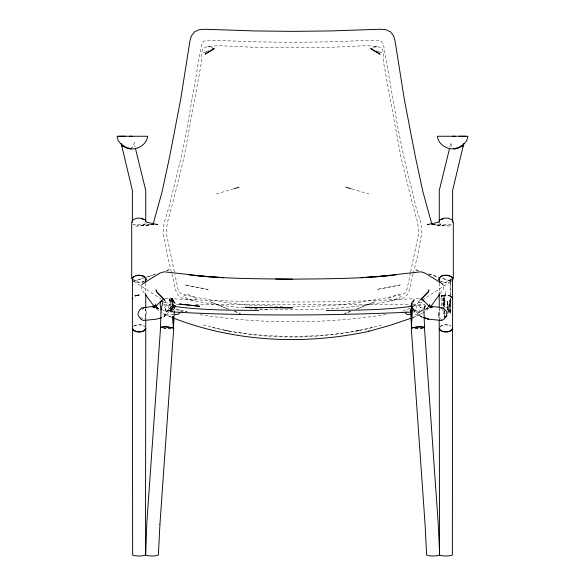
<?xml version="1.0" encoding="UTF-8"?>
<svg xmlns="http://www.w3.org/2000/svg" width="585" height="585" viewBox="0 0 585 585"><rect width="100%" height="100%" fill="white"/><g stroke="black" fill="none" stroke-linecap="round" stroke-linejoin="round"><path stroke-width="0.44" stroke-dasharray="2.92 2.19" d="M447.452 310.021L447.452 301.129L443.05 300.727L443.05 306.196M450.289 313.458L450.289 299.162L448.775 308.997L448.841 313.414L448.841 308.156L450.289 313.458L450.289 299.162L450.253 306.379L447.547 310.189L447.452 301.129M443.971 310.986L443.956 313.582L445.273 313.582M443.986 307.527L444.015 301.472L445.229 295.249M444.49 317.37L444.52 311.044M450.625 298.299L449.704 306.818L447.891 313.582M450.647 294.781L450.75 278.957L450.516 295.045M438.553 314.957L438.538 310.789M450.465 298.613L450.435 300.405L449.572 300.836L449.704 306.818L445.924 307.556L444.015 301.472L443.013 301.304L444.863 295.184M172.677 306.16L172.041 309.64L172.436 307.966M438.487 317.465L438.553 315.037L439.35 315.432L439.291 317.662L440.578 319.139M141.665 285.919L141.658 289.348L144.846 293.714M443.496 306.05L444.249 296.215M413.215 301.809L414.092 299.988L413.983 298.657C333.084 303.337 251.93 302.825 171.017 298.672L171.346 300.865L171.997 300.573M170.22 311.79L170.432 310.379L170.272 311.805L171.588 308.931L171.785 309.955L172.078 308.317M449.909 146.945L450.589 142.594L451.861 146.521L453.199 147.493M445.404 294.357L445.924 291.688L445.134 294.313M410.487 272.61L406.984 289.129L404.959 292.822L402.312 294.438L385.691 297.97L357.26 302.73L338.89 304.924L320.053 306.006L293.392 306.584M410.67 271.74L418.94 232.23L417.551 222.417L410.348 195.639L400.879 156.882L383.899 64.299L383.065 51.641L381.427 47.648L376.55 46.369L365.625 45.681L331.22 47.305L292.5 47.816L253.78 47.305L219.375 45.681L208.45 46.369L203.573 47.648L201.935 51.641L201.101 64.299L184.121 156.882L174.652 195.639L167.449 222.417L166.06 232.23L174.703 273.48M171.229 300.631L171.478 299.578M450.304 299.227L447.547 310.189L447.488 301.129L447.547 313.538M413.12 274.029C409.493 281.327 411.833 293.231 403.825 297.823C394.582 300.251 385.186 301.984 375.76 303.513C334.21 310.43 291.9 310.752 249.934 308.748M413.339 273.166L417.273 256.969L421.924 232.442L420.871 222.673L415.957 206.914L403.906 157.328L398.019 128.4L383.584 45.096L381.493 41.294L376.798 40.138L327.388 41.864L292.5 42.354L257.612 41.864L208.202 40.138L203.507 41.294L201.415 45.096L186.981 128.4L181.094 157.328L169.043 206.914L164.129 222.673L163.076 232.442L167.727 256.969L171.661 273.166M413.068 302.291C413.485 298.686 418.801 297.458 421.551 299.301M168.209 310.481L168.465 310.05L172.129 310.606L168.209 310.481C171.756 307.951 171.295 303.081 168.999 299.878L170.308 298.211L173.014 299.023L171.017 298.672L171.42 300.222L171.507 299.096L171.559 300.28L171.719 299.264L173.233 302.774M169.372 300.251L169.292 298.986M172.056 307.856L171.639 309.092L170.14 310.54L172.721 308.449M428.556 308.229L425.938 311.3M164.071 316.639L166.103 312.149L172.772 305.516L166.118 312.09L164.831 307.344L166.396 310.949L165.306 315.373L163.661 317.063L161.211 317.772M145.307 222.936L144.458 224.435L141.117 225.832L153.643 224.552L152.977 224.852M438.56 314.584L439.415 313.194L439.306 309.962L440.468 308.544M172.641 310.789L171.339 312.01L170.03 311.849L173.657 312.017M412.82 301.224L414.092 299.988M440.059 327.161L440.878 325.962L442.304 325.289L445.924 324.704L450.618 325.794M440.154 293.714L443.342 289.348L443.335 285.919M146.243 310.116L145.65 310.847L145.658 309.787L144.532 308.544M413.507 300.683L412.549 301.816L413.5 300.705M144.532 319.117L145.702 317.735L146.118 318.35L145.753 317.311L146.521 316.785L145.76 317.165L145.592 314.737L146.433 314.547L145.585 314.459L146.418 314.065L145.87 308.646M172.429 309.202L172.714 308.873L170.871 310.108L170.133 311.761L170.059 310.598M426.575 308.397L427.789 307.067M171.953 306.489L168.465 310.05L172.041 310.686L170.14 310.54M420.074 300.237L418.253 302.087L419.474 300.844M163.661 317.063L171.975 308.741L170.33 310.423L165.964 311.615L162.082 309.655M172.743 307.608L171.098 309.099L172.868 309.363M172.246 308.098L169.548 310.467L172.165 310.672M412.922 306.584L421.551 300.507M171.208 300.032L172.246 301.29L173.555 300.237L170.952 300.193L171.741 301.567L173.65 301.962M172.246 301.29L173.591 300.244L168.999 299.878M130.47 148.466L133.139 146.521L134.411 142.594L135.091 146.945M422.311 300.017L451.357 281.246L440.922 277.868M413.2 317.428L424.461 312.178M171.339 312.01L172.136 311.564M422.918 309.655L419.035 311.615L414.67 310.423L413.025 308.741L421.339 317.063L422.97 317.538M409.895 308.185L402.838 311.249M425.595 309.238L428.608 307.717L425.441 309.26M441.412 308.814L443.357 307.834M425.639 309.173L428.608 307.717M422.275 310.796L417.529 313.107L422.662 310.635M134.023 325.962C137.292 324.258 141.577 324.419 144.692 326.371M144.239 280.976L142.001 281.963L139.076 282.343L133.044 279.294M411.643 318.057L422.238 313.487M141.468 309.545L143.947 308.485M142.747 309.041L144.064 308.485M451.956 279.294L448.366 280.515L445.924 282.343L442.999 281.963L440.761 280.976M144.451 281.246L141.117 282.635L136.985 282.635L133.643 281.246L145.811 277.312M451.357 281.246L448.015 282.635L443.883 282.635L440.549 281.246M133.665 326.211L137.007 324.88L141.139 324.88L144.48 326.211M440.52 326.211L443.861 324.88L447.993 324.88L451.335 326.211M356.221 309.341L375.212 301.553L356.126 309.355M350.364 311.425L344.594 313.487L350.583 311.381M133.965 281.188L156.363 273.912M166.703 270.555L170.155 269.436L166.674 270.562M146.681 277.027L156.246 273.934M216.187 193.986L233.123 188.955M173.46 301.911L173.986 301.765L172.707 298.862L174.769 303.359L174.601 302.343L173.431 301.918M165.197 298.825C167.902 297.414 170.688 299.995 172.451 301.816M372.886 327.337C317.516 340.836 258.226 340.411 203.287 324.953M381.712 324.953L368.082 328.638L356.44 331.051L360.089 330.415C315.534 338.313 269.466 338.313 224.911 330.415L228.559 331.051L212.114 327.337M423.167 328.046L414.004 328.894M421.076 305.077L413.2 306.021M386.063 314.489C324.273 324.236 260.727 324.236 198.937 314.489M423.028 328.141L413.697 328.909M419.138 302.511L423.467 302.072M153.643 224.552L136.78 226.19L133.102 224.662L153.643 224.552L136.985 225.832M171.303 328.909L163.559 328.382M413.229 312.017L415.021 311.937L414.941 310.598L414.129 310.108M169.613 301.034L170.315 301.012L169.511 300.836M405.398 311.147L407.182 311.088M413.419 310.891L415.204 310.84L416.688 306.138L417.763 304.675L420.556 307.352L419.518 308.851L418.728 314.306L413.251 314.357M174.016 302.935L175.493 303.015L174.037 302.971M163.705 304.514L171.01 304.514M176.494 304.514L179.229 304.514M195.675 304.514L409.42 304.514M413.076 304.514L424.951 304.514M170.995 328.894L163.968 328.514M439.269 222.183L440.542 224.435L443.883 225.832L431.357 224.552L451.898 224.662L448.22 226.19L431.357 224.552L432.022 224.852M173.577 314.372L166.272 314.306L165.482 308.851L164.444 307.352L167.237 304.675L168.312 306.138L169.796 310.84L173.365 310.949M445.624 313.523L443.05 313.494L443.05 307.11M282.723 306.386L246.109 304.924L227.74 302.73L199.309 297.97L182.688 294.438L180.041 292.822L178.015 289.129L174.886 274.35M170.096 305.787L163.924 305.077M180.012 311.074L186.988 311.425L173.745 309.487M254.643 308.573L268.888 309.443M431.357 224.552L448.015 225.832M243.938 307.805C222.834 305.918 201.745 302.993 181.174 297.823C173.167 293.231 175.507 281.327 171.88 274.029M163.698 302.204L165.862 302.511M172.933 301.831L174.491 302.094L172.984 302.014L172.37 300.368L173.101 301.399L172.37 300.368L172.882 302.094M351.877 188.955L368.813 193.986M422.341 308.017L420.169 307.344L422.341 308.002M418.326 270.562L414.845 269.436L418.297 270.555M428.754 273.934L440.059 277.59M428.637 273.912L451.898 281.473M420.995 316.712L422.655 317.209M420.929 316.639L422.319 317.114M172.217 298.752L173.014 299.023M234.417 311.381L240.406 313.487L234.636 311.425M228.874 309.355L209.788 301.553L228.779 309.341M171.8 317.428L162.762 313.487L173.357 318.057M176.612 308.975L182.162 311.249M441.105 308.492L442.765 309.231M156.392 307.717L159.405 309.238M140.627 317.553L142.755 318.73M156.444 308.229L159.061 311.3L161.284 312.609M414.941 310.598L412.922 308.317M156.378 307.162L159.398 308.968M156.246 307.096L158.425 308.397L157.211 307.067M133.643 281.246L161.16 299.03M164.977 301.494L172.078 306.584M169.467 300.346L170.067 301.158M419.694 315.373L421.339 317.063M172.59 299.264L171.595 298.248L173.211 300.397M170.754 304.142L171.325 304.778M413.244 309.845L414.538 311.659M156.97 306.869L159.061 311.3M156.414 307.842L156.802 309.063M443.196 306.057L442.384 297.151L441.075 298.123L441.331 306.145M444.49 318.145L444.3 311.081M444.476 307.088L444.52 296.778M444.49 308.88L444.52 313.399M444.3 296.756L444.3 306.986M443.357 296.5L443.357 306.094M439.24 282.994L439.24 291.776M439.24 308.339L439.24 318.767M145.76 282.994L145.76 293.531M145.76 308.339L145.76 318.767M450.779 309.377L449.733 313.414L449.733 308.353L450.779 309.377M196.67 298.306L193.386 300.99L183.273 296.398L186.805 293.897L196.67 298.306M401.727 296.398L391.614 300.99L388.33 298.306L398.195 293.897L401.727 296.398M376.55 46.369L370.912 48.701L376.55 46.369M208.384 50.946L203.5 52.884L208.392 50.954M172.443 299.008L171.39 299.396L172.443 299.008M400.191 284.946L376.857 289.502L400.191 284.946M173.35 300.653L172.063 300.865L173.416 300.924L172.531 300.061L173.35 300.653M208.143 289.502L184.809 284.946L208.143 289.502M381.5 52.884L376.608 50.954L381.5 52.884M214.081 48.687L208.45 46.369L214.088 48.701M171.134 303.103L170.761 300.602L171.105 303.103"/><path stroke-width="0.88" d="M131.698 278.994L131.698 222.183L133.102 219.704L136.78 218.176L141.321 218.176L145 219.704L146.396 222.183L157.46 224.552L156.188 224.552M132.371 222.183L132.371 190.447L121.19 143.464M145.731 221.291L145.731 190.447L135.508 148.7M423.789 317.772L428.681 319.198L441.595 320.456L443.861 319.41L446.735 315.651L446.764 312.361L446.187 310.986L443.167 307.812L428.666 306.065M411.73 320.492L412.067 307.3L411.533 328.404L410.685 311.161L412.381 302.664M160.487 327.512L161.05 310.057L163.069 301.034L160.926 301.224L160.122 304.507L161.05 310.057M174.315 311.161L173.467 328.404L172.882 316.346L173.255 324.097M173.05 306.145L172.794 303.944L173.05 305.589M429.244 306.364L429.522 304.215M463.81 143.464L452.629 190.447L452.629 222.183M411.833 307.725L410.941 306.269L411.833 302.533M449.492 148.7L439.269 190.447L439.269 221.291M173.357 318.057C235.155 342.071 304.163 345.165 368.682 331.366L368.857 330.642M153.16 224.084L162.111 191.719L169.745 156.18L180.677 99.435L189.92 41.067L191.353 35.941L194.564 31.817L199.251 29.689L204.779 29.25L254.855 30.946L292.5 31.371L330.145 30.946L380.221 29.25L385.749 29.689L390.436 31.817L393.647 35.941L395.08 41.067L404.323 99.435L415.255 156.18L422.889 191.719L431.84 224.084M410.685 311.161L412.089 305.933M145.343 279.901L145.738 278.665M463.437 144.166L462.669 146.521L463.452 144.671L466.764 140.663L467.927 136.254L437.361 136.254C438.83 148.012 455.225 153.27 463.452 144.671L457.711 147.983L456.278 147.983M423.898 308.551L425.163 305.648L423.949 310.057L424.513 327.512M173.584 309.984L175.098 306.452L173.782 306.226M173.365 307.783L174.059 306.269M451.781 280.493L452.629 278.994L451.357 276.742L448.015 275.345L443.883 275.345L440.549 276.742L439.269 278.994L438.604 278.994L439.576 280.12M439.62 294.445L431.65 305.363L429.821 306.774M141.724 285.049L142.886 283.579L160.18 272.99L164.18 271.791L210.563 276.983M145.424 280.12L146.396 278.994L145.731 278.994L144.451 276.742L141.117 275.345L136.985 275.345L133.643 276.742L132.371 278.994L133.219 280.493M420.681 299.615L428.556 291.586L428.798 289.897L428.644 291.535L420.695 299.608M162.571 299.535L154.257 307.856L155.902 306.174L152.897 307.344L156.327 306.24M179.602 312.953L178.14 314.416L174.484 314.379M133.768 276.332L132.561 277.429L132.385 298.803L132.641 555.106C136.634 556.342 141.512 556.342 145.511 555.106L145.76 319.644M444.68 317.107L446.735 315.651M160.795 327.366C164.919 326.181 169.752 326.964 173.774 328.265M440.615 276.332L441.829 275.798M411.226 328.265C415.248 326.964 420.081 326.181 424.205 327.366M441.382 219.58L443.05 218.885M129.797 148.948L131.501 148.305M411.643 318.057L389.917 325.377L368.682 331.366M233.963 188.706L239.046 187.193M161.211 317.772L156.319 319.198L143.405 320.456L141.109 319.388L138.265 315.651C137.226 312.229 139.618 309.926 141.833 307.812L156.334 306.065M442.648 275.674L445.924 275.184L449.872 275.93M135.83 275.667L139.076 275.184L144.385 276.332M412.352 306.145C383.848 310.364 354.949 310.108 326.211 310.474M374.437 276.983L420.82 271.791L424.82 272.99L442.114 283.579L443.276 285.049M396.155 274.848C361.771 278.877 327.073 278.738 292.5 279.177L275.623 279.008M388.879 275.594L361.201 277.7L372.674 277.078M410.546 312.141C331.651 315.608 252.544 316.266 173.657 312.017M410.516 314.379L406.86 314.416L405.398 312.953M452.644 136.254L455.203 136.246M119.121 136.254L125.665 136.246M128.722 147.983L127.289 147.983L121.548 144.671L118.236 140.663L117.073 136.254L147.639 136.254C146.17 148.012 129.775 153.27 121.548 144.671L122.331 146.521L121.563 144.166M428.812 224.552L427.54 224.552L438.604 222.183L440 219.704L443.679 218.176L448.22 218.176L451.898 219.704L453.302 222.183L453.302 278.994M459.335 136.246L465.879 136.254M129.797 136.246L132.356 136.254M292.5 279.177C257.926 278.738 223.229 278.877 188.845 274.848M250.636 307.396L245.173 307.337L292.5 307.82L252.457 307.417M258.789 310.474C230.336 310.101 201.73 310.372 173.496 306.262M174.447 306.262L175.112 306.291L175.149 305.597L174.213 305.597L174.154 306.35L173.387 306.233L173.423 305.589L172.399 305.575M212.326 277.078L223.799 277.7L196.121 275.594M345.954 187.193L351.037 188.706M428.82 306.299L432.103 307.344L429.097 306.174L430.743 307.856L422.428 299.535M428.673 306.24L432.103 307.344M424.403 317.816L428.681 319.198L423.511 317.494M453.499 148.305L455.203 148.948M141.95 218.885L143.618 219.58M155.617 306.715L153.35 305.363L145.38 294.445M155.522 306.664L153.35 305.363L155.179 306.774M451.232 276.332L452.476 277.502L452.615 298.803L452.359 555.106C448.366 556.342 443.488 556.342 439.489 555.106L439.24 319.644M422.838 299.959L424.074 301.224M155.478 304.215L155.756 306.364M172.451 301.816L172.933 307.3M441.565 319.79L441.595 320.456M439.24 278.599L439.24 282.116M439.24 292.654L439.24 307.476M145.76 278.599L145.76 282.116M145.76 293.531L145.76 307.476M159.924 524.482L158.381 555.106C154.447 556.35 149.628 556.35 145.702 555.106L146.806 523.239L160.575 327.264L166.242 326.883L173.145 327.885L173.694 328.514L159.924 524.482M132.429 298.387L132.385 298.803L132.561 297.955L132.429 298.387M439.62 554.032L439.298 555.106C435.372 556.35 430.553 556.35 426.619 555.106L425.076 524.482L411.306 328.514L411.855 327.885L418.758 326.883L424.425 327.264L438.194 523.239L439.62 554.032M370.919 48.687L379.936 54.127L370.919 48.687M145.76 328.353L144.48 330.496L141.139 331.819L137.007 331.819L133.665 330.496L132.385 328.353L133.453 330.328C136.568 332.28 140.853 332.448 144.122 330.744L145.76 328.353M452.615 328.353L451.335 330.496L447.993 331.819L443.861 331.819L440.52 330.496L439.24 328.353L440.308 330.328C443.423 332.28 447.708 332.448 450.976 330.744L452.615 328.353M174.666 305.597L174.154 306.35L175.112 306.291L174.666 305.597M134.989 295.842L139.076 295.067L134.989 295.842M441.543 295.981L441.236 296.178L445.924 295.067L441.543 295.981M214.081 48.687L205.064 54.127L214.088 48.701M199.507 306.255L179.493 304.054L199.507 306.255M450.011 295.842L448.271 295.513L450.011 295.842M452.439 297.955L450.457 296.229L452.563 298.372L452.439 297.955M164.911 300.229L156.356 291.535L156.202 289.897L156.444 291.586L164.926 300.237"/></g></svg>
